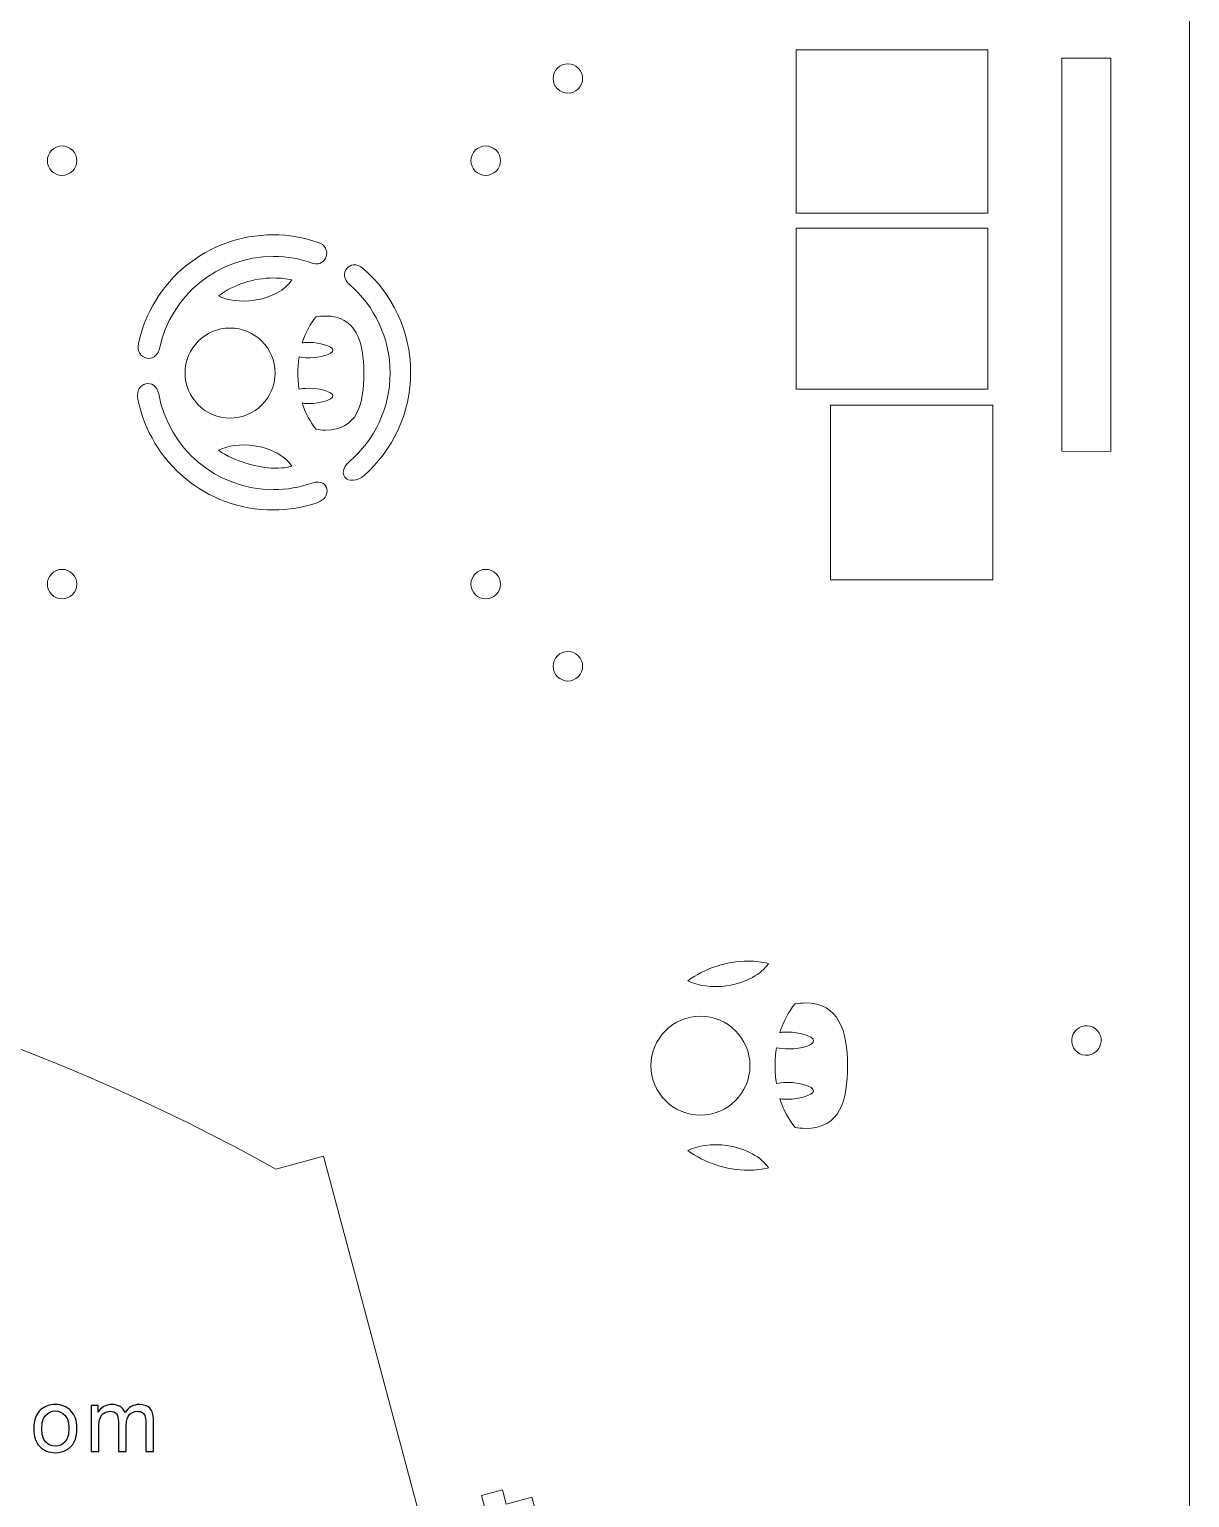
# Model space of a CAD drawing. Header units: centimetres. Extents: x -84 to 49, y -29 to 29.
# Drawn here: x 36.36 to 48.16, y -14.98 to -0.03 of the extents above; entities that cross this region are included whole.
import ezdxf

# ---------------------------------------------------------------- set-up
doc = ezdxf.new("R2010")
doc.units = ezdxf.units.CM
doc.header["$MEASUREMENT"] = 0
doc.layers.add('layer 1', color=7, linetype='Continuous')

msp = doc.modelspace()

# ---------------------------------------------------------------- linework, layer by layer
at = {"layer": 'layer 1', "color": 142, "lineweight": 20}
for points, knots in [([(48.16047, 1.17532), (48.16047, 1.17532), (48.16046, -23.69733), (48.16046, -23.69733), (48.16046, -23.69733), (48.16046, -23.69733), (42.98791, -25.0847), (42.98791, -25.0847), (42.98791, -25.0847), (42.98791, -25.0847), (42.60987, -23.67379), (42.60987, -23.67379), (42.60987, -23.67379), (42.60987, -23.67379), (43.57524, -23.41513), (43.57524, -23.41513), (43.57524, -23.41513), (43.57524, -23.41513), (43.44583, -22.93214), (43.44583, -22.93214), (43.44583, -22.93214), (43.44583, -22.93214), (42.48046, -23.19082), (42.48046, -23.19082), (42.48046, -23.19082), (42.48046, -23.19082), (42.4804, -23.19059), (42.4804, -23.19059), (42.4804, -23.19059), (42.4804, -23.19059), (42.04573, -23.30701), (42.04573, -23.30701), (42.04573, -23.30701), (42.04573, -23.30701), (41.01048, -19.44335), (41.01048, -19.44335), (41.01048, -19.44335), (41.01048, -19.44335), (41.44513, -19.32691), (41.44513, -19.32691), (41.44513, -19.32691), (41.44513, -19.32691), (40.43524, -15.55772), (40.43524, -15.55772), (40.43524, -15.55772), (40.43524, -15.55772), (41.07276, -15.38691), (41.07276, -15.38691), (41.07276, -15.38691), (41.07276, -15.38691), (41.11155, -15.53181), (41.11155, -15.53181), (41.11155, -15.53181), (41.11155, -15.53181), (41.32406, -15.47484), (41.32406, -15.47484), (41.32406, -15.47484), (41.32406, -15.47484), (41.28523, -15.32994), (41.28523, -15.32994), (41.28523, -15.32994), (41.28523, -15.32994), (41.54602, -15.26009), (41.54602, -15.26009), (41.54602, -15.26009), (41.54602, -15.26009), (41.46842, -14.9703), (41.46842, -14.9703), (41.46842, -14.9703), (41.46842, -14.9703), (41.2076, -15.04018), (41.2076, -15.04018), (41.2076, -15.04018), (41.2076, -15.04018), (41.16875, -14.8953), (41.16875, -14.8953), (41.16875, -14.8953), (41.16875, -14.8953), (40.95628, -14.95226), (40.95628, -14.95226), (40.95628, -14.95226), (40.95628, -14.95226), (40.99507, -15.09714), (40.99507, -15.09714), (40.99507, -15.09714), (40.99507, -15.09714), (40.3576, -15.26796), (40.3576, -15.26796), (40.3576, -15.26796), (40.3576, -15.26796), (39.34812, -11.50082), (39.34812, -11.50082), (39.34812, -11.50082), (39.34812, -11.50082), (38.86273, -11.63085), (38.86273, -11.63085), (38.86273, -11.63085), (34.36266, -9.10666), (25.80303, -6.82345), (19.38205, -12.40595), (19.38205, -12.40595), (19.38205, -12.40595), (16.08209, -11.52176), (16.08209, -11.52176), (16.08209, -11.52176), (14.32547, -11.05105), (13.90024, -10.03662), (14.42767, -8.14566), (14.42767, -8.14566), (14.42767, -8.14566), (16.92514, 1.17496), (16.92514, 1.17496), (16.92514, 1.17496), (16.92514, 1.17496), (30.66046, 1.17496), (30.66046, 1.17496), (30.66046, 1.17496), (30.66046, 1.17496), (30.66044, 0.67532), (30.66044, 0.67532), (30.66044, 0.67532), (30.66044, 0.67532), (32.51034, 0.67531), (32.51034, 0.67531), (32.51034, 0.67531), (32.51034, 0.67531), (32.51045, 0.01535), (32.51045, 0.01535), (32.51045, 0.01535), (32.51045, 0.01535), (32.36046, 0.01534), (32.36046, 0.01534), (32.36046, 0.01534), (32.36046, 0.01534), (32.36046, -0.20466), (32.36046, -0.20466), (32.36046, -0.20466), (32.36046, -0.20466), (32.51045, -0.20465), (32.51045, -0.20465), (32.51045, -0.20465), (32.51045, -0.20465), (32.51045, -0.47466), (32.51045, -0.47466), (32.51045, -0.47466), (32.51045, -0.47466), (32.81045, -0.47465), (32.81045, -0.47465), (32.81045, -0.47465), (32.81045, -0.47465), (32.81045, -0.20465), (32.81045, -0.20465), (32.81045, -0.20465), (32.81045, -0.20465), (32.96047, -0.20465), (32.96047, -0.20465), (32.96047, -0.20465), (32.96047, -0.20465), (32.96045, 0.01534), (32.96045, 0.01534), (32.96045, 0.01534), (32.96045, 0.01534), (32.81045, 0.01534), (32.81045, 0.01534), (32.81045, 0.01534), (32.81045, 0.01534), (32.81045, 0.67534), (32.81045, 0.67534), (32.81045, 0.67534), (32.81045, 0.67534), (34.66046, 0.67535), (34.66046, 0.67535), (34.66046, 0.67535), (34.66046, 0.67535), (34.66044, 1.17496), (34.66044, 1.17496), (34.66044, 1.17496), (34.66044, 1.17496), (35.81695, 1.17496), (35.81695, 1.17496), (35.81695, 1.17496), (35.81695, 1.17496), (35.81695, 1.17532), (35.81695, 1.17532), (35.81695, 1.17532), (39.66479, 1.17532), (43.51265, 1.17277), (47.36048, 1.17279), (47.36048, 1.17279), (47.36048, 1.17279), (47.36049, 1.17534), (47.36049, 1.17534), (47.36049, 1.17534), (47.36049, 1.17534), (48.16047, 1.17532), (48.16047, 1.17532)], [0, 0, 0, 0, 0.02040816, 0.02040816, 0.02040816, 0.02040816, 0.04081633, 0.04081633, 0.04081633, 0.04081633, 0.06122449, 0.06122449, 0.06122449, 0.06122449, 0.08163265, 0.08163265, 0.08163265, 0.08163265, 0.10204082, 0.10204082, 0.10204082, 0.10204082, 0.12244898, 0.12244898, 0.12244898, 0.12244898, 0.14285714, 0.14285714, 0.14285714, 0.14285714, 0.16326531, 0.16326531, 0.16326531, 0.16326531, 0.18367347, 0.18367347, 0.18367347, 0.18367347, 0.20408163, 0.20408163, 0.20408163, 0.20408163, 0.2244898, 0.2244898, 0.2244898, 0.2244898, 0.24489796, 0.24489796, 0.24489796, 0.24489796, 0.26530612, 0.26530612, 0.26530612, 0.26530612, 0.28571429, 0.28571429, 0.28571429, 0.28571429, 0.30612245, 0.30612245, 0.30612245, 0.30612245, 0.32653061, 0.32653061, 0.32653061, 0.32653061, 0.34693878, 0.34693878, 0.34693878, 0.34693878, 0.36734694, 0.36734694, 0.36734694, 0.36734694, 0.3877551, 0.3877551, 0.3877551, 0.3877551, 0.40816327, 0.40816327, 0.40816327, 0.40816327, 0.42857143, 0.42857143, 0.42857143, 0.42857143, 0.44897959, 0.44897959, 0.44897959, 0.44897959, 0.46938776, 0.46938776, 0.46938776, 0.46938776, 0.48979592, 0.48979592, 0.48979592, 0.48979592, 0.51020408, 0.51020408, 0.51020408, 0.51020408, 0.53061224, 0.53061224, 0.53061224, 0.53061224, 0.55102041, 0.55102041, 0.55102041, 0.55102041, 0.57142857, 0.57142857, 0.57142857, 0.57142857, 0.59183673, 0.59183673, 0.59183673, 0.59183673, 0.6122449, 0.6122449, 0.6122449, 0.6122449, 0.63265306, 0.63265306, 0.63265306, 0.63265306, 0.65306122, 0.65306122, 0.65306122, 0.65306122, 0.67346939, 0.67346939, 0.67346939, 0.67346939, 0.69387755, 0.69387755, 0.69387755, 0.69387755, 0.71428571, 0.71428571, 0.71428571, 0.71428571, 0.73469388, 0.73469388, 0.73469388, 0.73469388, 0.75510204, 0.75510204, 0.75510204, 0.75510204, 0.7755102, 0.7755102, 0.7755102, 0.7755102, 0.79591837, 0.79591837, 0.79591837, 0.79591837, 0.81632653, 0.81632653, 0.81632653, 0.81632653, 0.83673469, 0.83673469, 0.83673469, 0.83673469, 0.85714286, 0.85714286, 0.85714286, 0.85714286, 0.87755102, 0.87755102, 0.87755102, 0.87755102, 0.89795918, 0.89795918, 0.89795918, 0.89795918, 0.91836735, 0.91836735, 0.91836735, 0.91836735, 0.93877551, 0.93877551, 0.93877551, 0.93877551, 0.95918367, 0.95918367, 0.95918367, 0.95918367, 0.97959184, 0.97959184, 0.97959184, 0.97959184, 1, 1, 1, 1]), ([(46.10775, -1.90174), (46.10775, -1.90174), (44.15778, -1.90175), (44.15778, -1.90175), (44.15778, -1.90175), (44.15778, -1.90175), (44.15776, -0.23926), (44.15776, -0.23926), (44.15776, -0.23926), (44.15776, -0.23926), (46.10775, -0.23925), (46.10775, -0.23925), (46.10775, -0.23925), (46.10775, -0.23925), (46.10775, -1.90174), (46.10775, -1.90174)], [0, 0, 0, 0, 0.25, 0.25, 0.25, 0.25, 0.5, 0.5, 0.5, 0.5, 0.75, 0.75, 0.75, 0.75, 1, 1, 1, 1]), ([(41.72909, -0.42664), (41.67052, -0.48521), (41.67054, -0.58021), (41.72912, -0.63878), (41.72912, -0.63878), (41.78765, -0.69733), (41.88266, -0.69734), (41.94123, -0.63876), (41.94123, -0.63876), (41.99978, -0.5802), (41.99979, -0.48521), (41.94121, -0.42663), (41.94121, -0.42663), (41.88266, -0.36808), (41.78765, -0.36809), (41.72909, -0.42664)], [0, 0, 0, 0, 0.25, 0.25, 0.25, 0.25, 0.5, 0.5, 0.5, 0.5, 0.75, 0.75, 0.75, 0.75, 1, 1, 1, 1]), ([(47.36048, -4.32717), (47.36048, -4.32717), (47.36048, -0.32712), (47.36048, -0.32712), (47.36048, -0.32712), (47.36048, -0.32712), (46.86048, -0.3246), (46.86048, -0.3246), (46.86048, -0.3246), (46.86048, -0.3246), (46.86047, -4.32468), (46.86047, -4.32468), (46.86047, -4.32468), (46.86047, -4.32468), (47.36048, -4.32717), (47.36048, -4.32717)], [0, 0, 0, 0, 0.25, 0.25, 0.25, 0.25, 0.5, 0.5, 0.5, 0.5, 0.75, 0.75, 0.75, 0.75, 1, 1, 1, 1]), ([(36.58335, -1.47489), (36.64193, -1.5335), (36.73692, -1.53348), (36.79552, -1.47491), (36.79552, -1.47491), (36.85407, -1.41635), (36.85404, -1.32135), (36.7955, -1.26277), (36.7955, -1.26277), (36.73693, -1.20421), (36.64192, -1.20424), (36.58336, -1.26279), (36.58336, -1.26279), (36.52478, -1.32135), (36.52481, -1.41635), (36.58335, -1.47489)], [0, 0, 0, 0, 0.25, 0.25, 0.25, 0.25, 0.5, 0.5, 0.5, 0.5, 0.75, 0.75, 0.75, 0.75, 1, 1, 1, 1]), ([(40.89294, -1.26279), (40.83437, -1.32134), (40.83438, -1.41635), (40.89297, -1.47489), (40.89297, -1.47489), (40.95152, -1.53349), (41.04652, -1.53347), (41.10508, -1.4749), (41.10508, -1.4749), (41.16363, -1.41635), (41.16364, -1.32135), (41.10507, -1.26278), (41.10507, -1.26278), (41.04651, -1.20422), (40.95152, -1.2042), (40.89294, -1.26279)], [0, 0, 0, 0, 0.25, 0.25, 0.25, 0.25, 0.5, 0.5, 0.5, 0.5, 0.75, 0.75, 0.75, 0.75, 1, 1, 1, 1]), ([(44.15776, -2.05629), (44.15776, -2.05629), (46.10779, -2.0563), (46.10779, -2.0563), (46.10779, -2.0563), (46.10779, -2.0563), (46.10779, -3.69338), (46.10779, -3.69338), (46.10779, -3.69338), (46.10779, -3.69338), (44.15776, -3.69337), (44.15776, -3.69337), (44.15776, -3.69337), (44.15776, -3.69337), (44.15776, -2.05629), (44.15776, -2.05629)], [0, 0, 0, 0, 0.25, 0.25, 0.25, 0.25, 0.5, 0.5, 0.5, 0.5, 0.75, 0.75, 0.75, 0.75, 1, 1, 1, 1]), ([(37.67889, -3.28281), (37.7927, -2.74626), (38.26919, -2.34353), (38.8396, -2.34354), (38.8396, -2.34354), (38.98135, -2.34355), (39.11731, -2.36843), (39.24336, -2.41402), (39.24336, -2.41402), (39.31299, -2.43828), (39.35923, -2.39025), (39.375, -2.34482), (39.375, -2.34482), (39.39525, -2.28642), (39.36714, -2.22098), (39.29402, -2.20075), (39.29402, -2.20075), (39.15017, -2.15081), (38.9957, -2.12364), (38.83488, -2.12364), (38.83488, -2.12364), (38.16232, -2.12365), (37.60034, -2.59821), (37.4657, -3.23067), (37.4657, -3.23067), (37.44883, -3.30983), (37.49598, -3.36803), (37.55135, -3.37942), (37.55135, -3.37942), (37.60021, -3.38952), (37.65549, -3.3632), (37.67889, -3.28281)], [0, 0, 0, 0, 0.125, 0.125, 0.125, 0.125, 0.25, 0.25, 0.25, 0.25, 0.375, 0.375, 0.375, 0.375, 0.5, 0.5, 0.5, 0.5, 0.625, 0.625, 0.625, 0.625, 0.75, 0.75, 0.75, 0.75, 0.875, 0.875, 0.875, 0.875, 1, 1, 1, 1]), ([(39.61515, -2.6322), (39.86687, -2.84978), (40.02623, -3.17137), (40.02621, -3.53012), (40.02621, -3.53012), (40.02622, -3.88875), (39.86701, -4.21025), (39.61552, -4.42785), (39.61552, -4.42785), (39.53413, -4.49827), (39.54142, -4.55769), (39.56697, -4.59043), (39.56697, -4.59043), (39.60314, -4.63674), (39.69247, -4.63417), (39.76226, -4.57239), (39.76226, -4.57239), (40.05211, -4.31589), (40.2349, -3.94108), (40.23492, -3.52364), (40.23492, -3.52364), (40.23488, -3.1019), (40.04828, -2.72365), (39.75313, -2.46697), (39.75313, -2.46697), (39.68436, -2.40715), (39.6178, -2.42587), (39.58451, -2.46938), (39.58451, -2.46938), (39.55317, -2.51023), (39.55077, -2.57229), (39.61515, -2.6322)], [0, 0, 0, 0, 0.125, 0.125, 0.125, 0.125, 0.25, 0.25, 0.25, 0.25, 0.375, 0.375, 0.375, 0.375, 0.5, 0.5, 0.5, 0.5, 0.625, 0.625, 0.625, 0.625, 0.75, 0.75, 0.75, 0.75, 0.875, 0.875, 0.875, 0.875, 1, 1, 1, 1]), ([(39.02704, -2.58318), (38.97205, -2.56989), (38.91101, -2.56286), (38.84318, -2.56287), (38.84318, -2.56287), (38.63314, -2.56287), (38.43862, -2.62995), (38.28, -2.74379), (38.28, -2.74379), (38.37185, -2.79115), (38.50315, -2.81071), (38.64388, -2.79009), (38.64388, -2.79009), (38.82086, -2.76416), (38.96531, -2.68169), (39.02704, -2.58318)], [0, 0, 0, 0, 0.25, 0.25, 0.25, 0.25, 0.5, 0.5, 0.5, 0.5, 0.75, 0.75, 0.75, 0.75, 1, 1, 1, 1]), ([(39.08824, -3.53017), (39.08824, -3.5871), (39.09268, -3.64256), (39.10099, -3.6958), (39.10099, -3.6958), (39.13458, -3.68937), (39.13039, -3.68572), (39.21475, -3.68571), (39.21475, -3.68571), (39.29912, -3.68571), (39.44543, -3.72051), (39.44542, -3.76335), (39.44542, -3.76335), (39.44545, -3.80617), (39.29275, -3.84096), (39.21476, -3.84095), (39.21476, -3.84095), (39.13673, -3.84096), (39.15876, -3.83921), (39.13342, -3.83598), (39.13342, -3.83598), (39.16585, -3.93998), (39.21426, -4.03092), (39.27404, -4.102), (39.27404, -4.102), (39.30286, -4.10758), (39.33435, -4.11054), (39.36877, -4.11054), (39.36877, -4.11054), (39.69446, -4.11052), (39.75888, -3.85063), (39.7589, -3.53012), (39.7589, -3.53012), (39.75891, -3.20971), (39.67951, -2.94978), (39.36877, -2.94979), (39.36877, -2.94979), (39.33414, -2.9498), (39.30239, -2.95305), (39.27328, -2.95925), (39.27328, -2.95925), (39.21386, -3.03018), (39.16575, -3.12079), (39.13344, -3.2243), (39.13344, -3.2243), (39.15876, -3.22112), (39.13674, -3.2194), (39.21474, -3.21942), (39.21474, -3.21942), (39.29277, -3.2194), (39.44542, -3.25415), (39.44543, -3.29697), (39.44543, -3.29697), (39.44543, -3.33982), (39.2991, -3.37462), (39.21471, -3.37463), (39.21471, -3.37463), (39.1303, -3.37466), (39.13457, -3.37096), (39.101, -3.36451), (39.101, -3.36451), (39.09267, -3.41778), (39.08825, -3.47322), (39.08824, -3.53017)], [0, 0, 0, 0, 0.0625, 0.0625, 0.0625, 0.0625, 0.125, 0.125, 0.125, 0.125, 0.1875, 0.1875, 0.1875, 0.1875, 0.25, 0.25, 0.25, 0.25, 0.3125, 0.3125, 0.3125, 0.3125, 0.375, 0.375, 0.375, 0.375, 0.4375, 0.4375, 0.4375, 0.4375, 0.5, 0.5, 0.5, 0.5, 0.5625, 0.5625, 0.5625, 0.5625, 0.625, 0.625, 0.625, 0.625, 0.6875, 0.6875, 0.6875, 0.6875, 0.75, 0.75, 0.75, 0.75, 0.8125, 0.8125, 0.8125, 0.8125, 0.875, 0.875, 0.875, 0.875, 0.9375, 0.9375, 0.9375, 0.9375, 1, 1, 1, 1]), ([(37.94043, -3.53014), (37.94042, -3.78296), (38.14546, -3.988), (38.39829, -3.98802), (38.39829, -3.98802), (38.65111, -3.98801), (38.8561, -3.78298), (38.85613, -3.53015), (38.85613, -3.53015), (38.85612, -3.27733), (38.65109, -3.07234), (38.39827, -3.07233), (38.39827, -3.07233), (38.14544, -3.0723), (37.94042, -3.27734), (37.94043, -3.53014)], [0, 0, 0, 0, 0.25, 0.25, 0.25, 0.25, 0.5, 0.5, 0.5, 0.5, 0.75, 0.75, 0.75, 0.75, 1, 1, 1, 1]), ([(37.46136, -3.79535), (37.58789, -4.4384), (38.15479, -4.92364), (38.83489, -4.92365), (38.83489, -4.92365), (38.99233, -4.92365), (39.14371, -4.89763), (39.28497, -4.84966), (39.28497, -4.84966), (39.35944, -4.8244), (39.39466, -4.76655), (39.38388, -4.71261), (39.38388, -4.71261), (39.37435, -4.66502), (39.33001, -4.6165), (39.23043, -4.65082), (39.23043, -4.65082), (39.10805, -4.69353), (38.97653, -4.71677), (38.83958, -4.71676), (38.83958, -4.71676), (38.25685, -4.71678), (37.77211, -4.29646), (37.67198, -3.74252), (37.67198, -3.74252), (37.6558, -3.65931), (37.59433, -3.62738), (37.54129, -3.63882), (37.54129, -3.63882), (37.48828, -3.65025), (37.44371, -3.70509), (37.46136, -3.79535)], [0, 0, 0, 0, 0.125, 0.125, 0.125, 0.125, 0.25, 0.25, 0.25, 0.25, 0.375, 0.375, 0.375, 0.375, 0.5, 0.5, 0.5, 0.5, 0.625, 0.625, 0.625, 0.625, 0.75, 0.75, 0.75, 0.75, 0.875, 0.875, 0.875, 0.875, 1, 1, 1, 1]), ([(44.50775, -5.63571), (44.50775, -5.63571), (44.50776, -3.85842), (44.50776, -3.85842), (44.50776, -3.85842), (44.50776, -3.85842), (46.15778, -3.85843), (46.15778, -3.85843), (46.15778, -3.85843), (46.15778, -3.85843), (46.15776, -5.6357), (46.15776, -5.6357), (46.15776, -5.6357), (46.15776, -5.6357), (44.50775, -5.63571), (44.50775, -5.63571)], [0, 0, 0, 0, 0.25, 0.25, 0.25, 0.25, 0.5, 0.5, 0.5, 0.5, 0.75, 0.75, 0.75, 0.75, 1, 1, 1, 1]), ([(38.28002, -4.31656), (38.43866, -4.43038), (38.7042, -4.49745), (38.84317, -4.49746), (38.84317, -4.49746), (38.98215, -4.49745), (38.97207, -4.49042), (39.02705, -4.47715), (39.02705, -4.47715), (38.96531, -4.37867), (38.82084, -4.29615), (38.64389, -4.27022), (38.64389, -4.27022), (38.50312, -4.2496), (38.37182, -4.26914), (38.28002, -4.31656)], [0, 0, 0, 0, 0.25, 0.25, 0.25, 0.25, 0.5, 0.5, 0.5, 0.5, 0.75, 0.75, 0.75, 0.75, 1, 1, 1, 1]), ([(36.58336, -5.57241), (36.52477, -5.63099), (36.52478, -5.72594), (36.58337, -5.78449), (36.58337, -5.78449), (36.64196, -5.84306), (36.7369, -5.84309), (36.7955, -5.78451), (36.7955, -5.78451), (36.85405, -5.72594), (36.85407, -5.63096), (36.7955, -5.57238), (36.7955, -5.57238), (36.73692, -5.51382), (36.64194, -5.51382), (36.58336, -5.57241)], [0, 0, 0, 0, 0.25, 0.25, 0.25, 0.25, 0.5, 0.5, 0.5, 0.5, 0.75, 0.75, 0.75, 0.75, 1, 1, 1, 1]), ([(40.89294, -5.78451), (40.95154, -5.8431), (41.04652, -5.84308), (41.10507, -5.78451), (41.10507, -5.78451), (41.16367, -5.72596), (41.16366, -5.63096), (41.10511, -5.57238), (41.10511, -5.57238), (41.0465, -5.51381), (40.95152, -5.51382), (40.89294, -5.57238), (40.89294, -5.57238), (40.83437, -5.63095), (40.8344, -5.72594), (40.89294, -5.78451)], [0, 0, 0, 0, 0.25, 0.25, 0.25, 0.25, 0.5, 0.5, 0.5, 0.5, 0.75, 0.75, 0.75, 0.75, 1, 1, 1, 1]), ([(41.72909, -6.62064), (41.78764, -6.67921), (41.88266, -6.67921), (41.94122, -6.62065), (41.94122, -6.62065), (41.99978, -6.56209), (41.99978, -6.46706), (41.94121, -6.4085), (41.94121, -6.4085), (41.88267, -6.34996), (41.78765, -6.34995), (41.7291, -6.40851), (41.7291, -6.40851), (41.67054, -6.46707), (41.67054, -6.56209), (41.72909, -6.62064)], [0, 0, 0, 0, 0.25, 0.25, 0.25, 0.25, 0.5, 0.5, 0.5, 0.5, 0.75, 0.75, 0.75, 0.75, 1, 1, 1, 1]), ([(43.87512, -9.53809), (43.81468, -9.52344), (43.74758, -9.51572), (43.67302, -9.51576), (43.67302, -9.51576), (43.4421, -9.51574), (43.22827, -9.58943), (43.05386, -9.7146), (43.05386, -9.7146), (43.1548, -9.7667), (43.29917, -9.7882), (43.4539, -9.76555), (43.4539, -9.76555), (43.64844, -9.73705), (43.80727, -9.64633), (43.87512, -9.53809)], [0, 0, 0, 0, 0.25, 0.25, 0.25, 0.25, 0.5, 0.5, 0.5, 0.5, 0.75, 0.75, 0.75, 0.75, 1, 1, 1, 1]), ([(43.94245, -10.57913), (43.94242, -10.6417), (43.94724, -10.70268), (43.95646, -10.76121), (43.95646, -10.76121), (43.99333, -10.75416), (43.98872, -10.75014), (44.08148, -10.75015), (44.08148, -10.75015), (44.17423, -10.75014), (44.3351, -10.78833), (44.33509, -10.83548), (44.33509, -10.83548), (44.33507, -10.88257), (44.16724, -10.9208), (44.08149, -10.9208), (44.08149, -10.9208), (43.99567, -10.92081), (44.01994, -10.91886), (43.99207, -10.91532), (43.99207, -10.91532), (44.0277, -11.02968), (44.08094, -11.12963), (44.14664, -11.2078), (44.14664, -11.2078), (44.17836, -11.2139), (44.21292, -11.21714), (44.25076, -11.21715), (44.25076, -11.21715), (44.60881, -11.21713), (44.67967, -10.93143), (44.67969, -10.5791), (44.67969, -10.5791), (44.67969, -10.22681), (44.59243, -9.9411), (44.25077, -9.94112), (44.25077, -9.94112), (44.21269, -9.94108), (44.1778, -9.94466), (44.14578, -9.95149), (44.14578, -9.95149), (44.08049, -10.02948), (44.02761, -10.12906), (43.99211, -10.2429), (43.99211, -10.2429), (44.01989, -10.23937), (43.99575, -10.23748), (44.08148, -10.23747), (44.08148, -10.23747), (44.16724, -10.23747), (44.33509, -10.27567), (44.33506, -10.32281), (44.33506, -10.32281), (44.33505, -10.3699), (44.22153, -10.4081), (44.08143, -10.40811), (44.08143, -10.40811), (44.03597, -10.40811), (43.99333, -10.40408), (43.95644, -10.39704), (43.95644, -10.39704), (43.94727, -10.45559), (43.94239, -10.51651), (43.94245, -10.57913)], [0, 0, 0, 0, 0.0625, 0.0625, 0.0625, 0.0625, 0.125, 0.125, 0.125, 0.125, 0.1875, 0.1875, 0.1875, 0.1875, 0.25, 0.25, 0.25, 0.25, 0.3125, 0.3125, 0.3125, 0.3125, 0.375, 0.375, 0.375, 0.375, 0.4375, 0.4375, 0.4375, 0.4375, 0.5, 0.5, 0.5, 0.5, 0.5625, 0.5625, 0.5625, 0.5625, 0.625, 0.625, 0.625, 0.625, 0.6875, 0.6875, 0.6875, 0.6875, 0.75, 0.75, 0.75, 0.75, 0.8125, 0.8125, 0.8125, 0.8125, 0.875, 0.875, 0.875, 0.875, 0.9375, 0.9375, 0.9375, 0.9375, 1, 1, 1, 1]), ([(42.68058, -10.57912), (42.68054, -10.85703), (42.90595, -11.08243), (43.18391, -11.08244), (43.18391, -11.08244), (43.46183, -11.08246), (43.68718, -10.85706), (43.68724, -10.57914), (43.68724, -10.57914), (43.68721, -10.3012), (43.46185, -10.07579), (43.18387, -10.07579), (43.18387, -10.07579), (42.90594, -10.07577), (42.68054, -10.30118), (42.68058, -10.57912)], [0, 0, 0, 0, 0.25, 0.25, 0.25, 0.25, 0.5, 0.5, 0.5, 0.5, 0.75, 0.75, 0.75, 0.75, 1, 1, 1, 1]), ([(46.96559, -10.28431), (46.94419, -10.36431), (46.99164, -10.4466), (47.07166, -10.46803), (47.07166, -10.46803), (47.15166, -10.48946), (47.23395, -10.44196), (47.2554, -10.36193), (47.2554, -10.36193), (47.27681, -10.28196), (47.22933, -10.19966), (47.14929, -10.17824), (47.14929, -10.17824), (47.06931, -10.15682), (46.98698, -10.20432), (46.96559, -10.28431)], [0, 0, 0, 0, 0.25, 0.25, 0.25, 0.25, 0.5, 0.5, 0.5, 0.5, 0.75, 0.75, 0.75, 0.75, 1, 1, 1, 1]), ([(43.05391, -11.44363), (43.22829, -11.56876), (43.44202, -11.64249), (43.673, -11.64249), (43.673, -11.64249), (43.74755, -11.64251), (43.8147, -11.63478), (43.8751, -11.6202), (43.8751, -11.6202), (43.80731, -11.51196), (43.64843, -11.42121), (43.45389, -11.39271), (43.45389, -11.39271), (43.29914, -11.37004), (43.1548, -11.39154), (43.05391, -11.44363)], [0, 0, 0, 0, 0.25, 0.25, 0.25, 0.25, 0.5, 0.5, 0.5, 0.5, 0.75, 0.75, 0.75, 0.75, 1, 1, 1, 1])]:
    msp.add_open_spline(points, degree=3, knots=knots, dxfattribs=at)
at = {"layer": 'layer 1', "color": 250}
for points, knots in [([(36.40093, -14.27261), (36.40093, -14.18578), (36.42504, -14.12142), (36.47343, -14.07967), (36.47343, -14.07967), (36.51368, -14.045), (36.56282, -14.02751), (36.62085, -14.02751), (36.62085, -14.02751), (36.68536, -14.02751), (36.73812, -14.04861), (36.77897, -14.09097), (36.77897, -14.09097), (36.81997, -14.13318), (36.84032, -14.19151), (36.84032, -14.26597), (36.84032, -14.26597), (36.84032, -14.32642), (36.83127, -14.3739), (36.81319, -14.40842), (36.81319, -14.40842), (36.7951, -14.44309), (36.76872, -14.46992), (36.7342, -14.48906), (36.7342, -14.48906), (36.69953, -14.50821), (36.66185, -14.5177), (36.62085, -14.5177), (36.62085, -14.5177), (36.55528, -14.5177), (36.50222, -14.49675), (36.46167, -14.45454), (36.46167, -14.45454), (36.42112, -14.41249), (36.40093, -14.35189), (36.40093, -14.27261)], [0, 0, 0, 0, 0.11111111, 0.11111111, 0.11111111, 0.11111111, 0.22222222, 0.22222222, 0.22222222, 0.22222222, 0.33333333, 0.33333333, 0.33333333, 0.33333333, 0.44444444, 0.44444444, 0.44444444, 0.44444444, 0.55555556, 0.55555556, 0.55555556, 0.55555556, 0.66666667, 0.66666667, 0.66666667, 0.66666667, 0.77777778, 0.77777778, 0.77777778, 0.77777778, 0.88888889, 0.88888889, 0.88888889, 0.88888889, 1, 1, 1, 1]), ([(36.98388, -14.50715), (36.98388, -14.50715), (36.98388, -14.03821), (36.98388, -14.03821), (36.98388, -14.03821), (36.98388, -14.03821), (37.05488, -14.03821), (37.05488, -14.03821), (37.05488, -14.03821), (37.05488, -14.03821), (37.05488, -14.10393), (37.05488, -14.10393), (37.05488, -14.10393), (37.06965, -14.08102), (37.08924, -14.06248), (37.11366, -14.04861), (37.11366, -14.04861), (37.13808, -14.0346), (37.16597, -14.02751), (37.19717, -14.02751), (37.19717, -14.02751), (37.23184, -14.02751), (37.26033, -14.03475), (37.28249, -14.04922), (37.28249, -14.04922), (37.3048, -14.06369), (37.32047, -14.08374), (37.32952, -14.10966), (37.32952, -14.10966), (37.36675, -14.05495), (37.41498, -14.02751), (37.47437, -14.02751), (37.47437, -14.02751), (37.52095, -14.02751), (37.55667, -14.04047), (37.5817, -14.06625), (37.5817, -14.06625), (37.60672, -14.09203), (37.61923, -14.13167), (37.61923, -14.18518), (37.61923, -14.18518), (37.61923, -14.18518), (37.61923, -14.50715), (37.61923, -14.50715), (37.61923, -14.50715), (37.61923, -14.50715), (37.54024, -14.50715), (37.54024, -14.50715), (37.54024, -14.50715), (37.54024, -14.50715), (37.54024, -14.21171), (37.54024, -14.21171), (37.54024, -14.21171), (37.54024, -14.1799), (37.53768, -14.15699), (37.53256, -14.14297), (37.53256, -14.14297), (37.52728, -14.12911), (37.51794, -14.1178), (37.50452, -14.10921), (37.50452, -14.10921), (37.49095, -14.10077), (37.47498, -14.0964), (37.45674, -14.0964), (37.45674, -14.0964), (37.42373, -14.0964), (37.39644, -14.1074), (37.37459, -14.12941), (37.37459, -14.12941), (37.35288, -14.15126), (37.34188, -14.18639), (37.34188, -14.23462), (37.34188, -14.23462), (37.34188, -14.23462), (37.34188, -14.50715), (37.34188, -14.50715), (37.34188, -14.50715), (37.34188, -14.50715), (37.26244, -14.50715), (37.26244, -14.50715), (37.26244, -14.50715), (37.26244, -14.50715), (37.26244, -14.20251), (37.26244, -14.20251), (37.26244, -14.20251), (37.26244, -14.16709), (37.25596, -14.14056), (37.24299, -14.12293), (37.24299, -14.12293), (37.23003, -14.10529), (37.20893, -14.0964), (37.17938, -14.0964), (37.17938, -14.0964), (37.15708, -14.0964), (37.13642, -14.10228), (37.11743, -14.11418), (37.11743, -14.11418), (37.09844, -14.12594), (37.08457, -14.14312), (37.07613, -14.16574), (37.07613, -14.16574), (37.06754, -14.1885), (37.06332, -14.22121), (37.06332, -14.26386), (37.06332, -14.26386), (37.06332, -14.26386), (37.06332, -14.50715), (37.06332, -14.50715), (37.06332, -14.50715), (37.06332, -14.50715), (36.98388, -14.50715), (36.98388, -14.50715)], [0, 0, 0, 0, 0.03571429, 0.03571429, 0.03571429, 0.03571429, 0.07142857, 0.07142857, 0.07142857, 0.07142857, 0.10714286, 0.10714286, 0.10714286, 0.10714286, 0.14285714, 0.14285714, 0.14285714, 0.14285714, 0.17857143, 0.17857143, 0.17857143, 0.17857143, 0.21428571, 0.21428571, 0.21428571, 0.21428571, 0.25, 0.25, 0.25, 0.25, 0.28571429, 0.28571429, 0.28571429, 0.28571429, 0.32142857, 0.32142857, 0.32142857, 0.32142857, 0.35714286, 0.35714286, 0.35714286, 0.35714286, 0.39285714, 0.39285714, 0.39285714, 0.39285714, 0.42857143, 0.42857143, 0.42857143, 0.42857143, 0.46428571, 0.46428571, 0.46428571, 0.46428571, 0.5, 0.5, 0.5, 0.5, 0.53571429, 0.53571429, 0.53571429, 0.53571429, 0.57142857, 0.57142857, 0.57142857, 0.57142857, 0.60714286, 0.60714286, 0.60714286, 0.60714286, 0.64285714, 0.64285714, 0.64285714, 0.64285714, 0.67857143, 0.67857143, 0.67857143, 0.67857143, 0.71428571, 0.71428571, 0.71428571, 0.71428571, 0.75, 0.75, 0.75, 0.75, 0.78571429, 0.78571429, 0.78571429, 0.78571429, 0.82142857, 0.82142857, 0.82142857, 0.82142857, 0.85714286, 0.85714286, 0.85714286, 0.85714286, 0.89285714, 0.89285714, 0.89285714, 0.89285714, 0.92857143, 0.92857143, 0.92857143, 0.92857143, 0.96428571, 0.96428571, 0.96428571, 0.96428571, 1, 1, 1, 1]), ([(36.48262, -14.27261), (36.48262, -14.33275), (36.49574, -14.37767), (36.52197, -14.40751), (36.52197, -14.40751), (36.54819, -14.43751), (36.58121, -14.45243), (36.62085, -14.45243), (36.62085, -14.45243), (36.66034, -14.45243), (36.6932, -14.43736), (36.71943, -14.40736), (36.71943, -14.40736), (36.74551, -14.37737), (36.75862, -14.33154), (36.75862, -14.27004), (36.75862, -14.27004), (36.75862, -14.21201), (36.74551, -14.168), (36.71913, -14.13815), (36.71913, -14.13815), (36.69275, -14.10831), (36.66004, -14.09338), (36.62085, -14.09338), (36.62085, -14.09338), (36.58121, -14.09338), (36.54819, -14.10831), (36.52197, -14.138), (36.52197, -14.138), (36.49574, -14.16769), (36.48262, -14.21261), (36.48262, -14.27261)], [0, 0, 0, 0, 0.125, 0.125, 0.125, 0.125, 0.25, 0.25, 0.25, 0.25, 0.375, 0.375, 0.375, 0.375, 0.5, 0.5, 0.5, 0.5, 0.625, 0.625, 0.625, 0.625, 0.75, 0.75, 0.75, 0.75, 0.875, 0.875, 0.875, 0.875, 1, 1, 1, 1])]:
    msp.add_open_spline(points, degree=3, knots=knots, dxfattribs=at)

doc.saveas('drawing.dxf')
